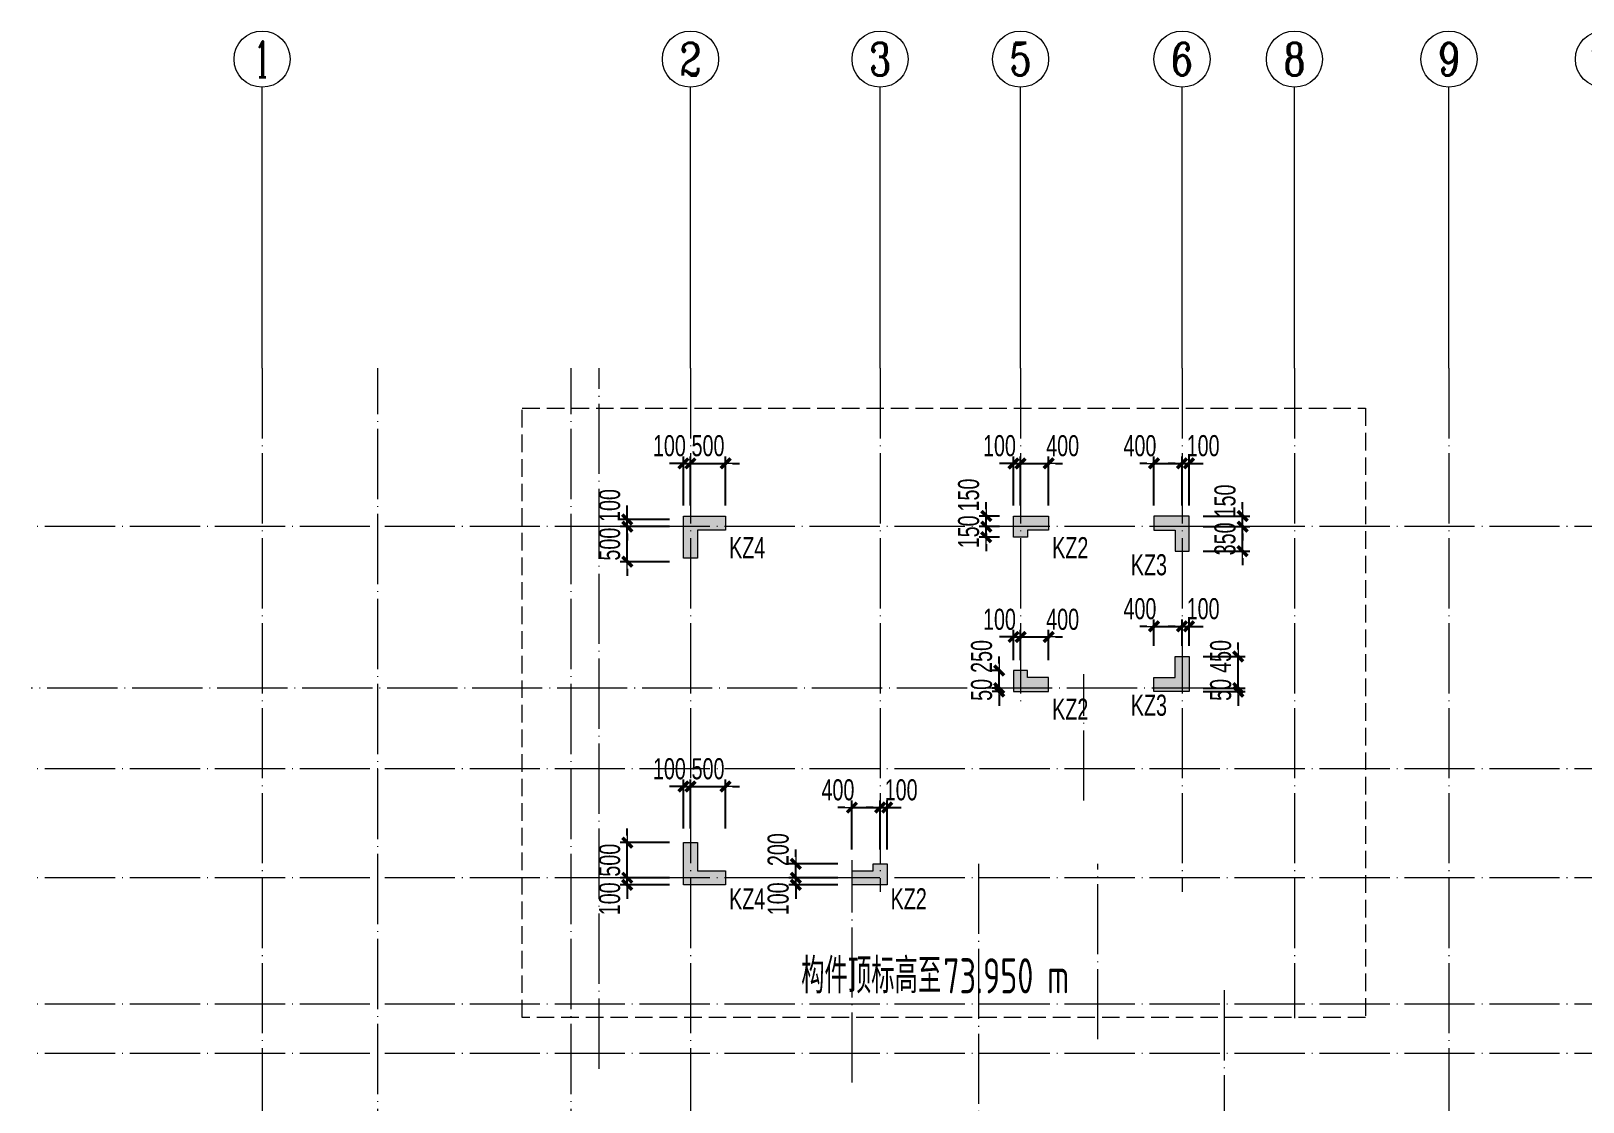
# Model space of a CAD drawing. Extents: x 5874492 to 7194610, y -939842 to -279257.
# Drawn here: x 6291620 to 6313719, y -822443 to -807195 of the extents above; entities that cross this region are included whole.
import ezdxf
from ezdxf.enums import TextEntityAlignment as Align

# ---------------------------------------------------------------- set-up
doc = ezdxf.new("R2010")
doc.units = 0
doc.header["$LTSCALE"] = 1000
doc.linetypes.add('DASH', pattern=[0.35, 0.25, -0.1])
doc.linetypes.add('DOTE', pattern=[2.42, 2, -0.2, 0.02, -0.2])
for name, color, linetype, lineweight in [('A-标注-轴号', 3, 'Continuous', 15), ('A-标注-轴号文字', 7, 'Continuous', 15), ('A-轴线-塔楼', 1, 'DOTE', 9), ('A-轴线-隔墙', 41, 'DOTE', 9), ('S-墙柱-DIM', 3, 'Continuous', 20), ('S-墙柱-HATCH', 251, 'Continuous', 20), ('S-墙柱-WALL', 6, 'Continuous', 20), ('S-板-BEAM', 4, 'DASH', 20), ('S-轴网-轴号', 3, 'Continuous', 20), ('S-通用-TEXT', 7, 'Continuous', 20)]:
    doc.layers.add(name, color=color, linetype=linetype, lineweight=lineweight)
doc.styles.add('_TCH_AXIS', font='COMPLEX.shx', dxfattribs={"bigfont": 'hztxt.shx'})
doc.styles.add('BW_Dim', font='Bweng.shx', dxfattribs={"width": 0.7, "bigfont": 'hztxt.shx'})
doc.styles.add('COMPLEX', font='COMPLEX')
doc.styles.add('TSSD_Dimension', font='tssdeng.shx', dxfattribs={"width": 0.7, "bigfont": 'tssdchn.shx'})
doc.dimstyles.new('Cyz_100_100', dxfattribs={"dimtxt": 300, "dimasz": 100, "dimexe": 100, "dimexo": 200, "dimgap": 100, "dimtad": 1, "dimdec": 0, "dimzin": 0, "dimdsep": 46, "dimtxsty": 'BW_Dim', "dimblk": '_bwk', "dimcen": 0, "dimclrt": 7, "dimadec": 0, "dimazin": 0, "dimtfac": 1, "dimtdec": 0, "dimtix": 1, "dimtmove": 2, "dimatfit": 0, "dimfxl": 0, "dimtolj": 1, "dimtzin": 0, "dimarcsym": 0})

# ---------------------------------------------------------------- blocks, each defined once
blk = doc.blocks.new('_bwk')
blk.add_line((-1, 0), (0, 0))
at = {"const_width": 0.5}
blk.add_lwpolyline([(-0.7, -0.7), (0.7, 0.7)], dxfattribs=at)
blk = doc.blocks.new('*D1657')
at = {"layer": 'Defpoints', "color": 0, "transparency": 16777216}
for p in [(6305710, -815823), (6305610, -816351), (6305710, -816351)]:
    blk.add_point(p, dxfattribs=at)
at = {"layer": 'S-墙柱-DIM', "color": 0, "lineweight": -2, "transparency": 16777216}
for p, q in [((6305510, -815823), (6305410, -815823)), ((6305610, -816151), (6305610, -815723)), ((6305610, -815823), (6305710, -815823)), ((6305710, -816151), (6305710, -815723)), ((6305810, -815823), (6305910, -815823))]:
    blk.add_line(p, q, dxfattribs=at)
at = {"layer": 'S-墙柱-DIM', "color": 0, "lineweight": -2, "transparency": 16777216, "xscale": 100, "yscale": 100, "zscale": 100}
blk.add_blockref('_bwk', (6305610, -815823), dxfattribs=at)
at = {"layer": 'S-墙柱-DIM', "color": 0, "lineweight": -2, "transparency": 16777216, "xscale": 100, "yscale": 100, "zscale": 100, "rotation": 180}
blk.add_blockref('_bwk', (6305710, -815823), dxfattribs=at)
at = {"layer": 'S-墙柱-DIM', "color": 7, "transparency": 16777216, "insert": (6305410, -815573), "char_height": 300, "attachment_point": 5, "style": 'BW_Dim'}
blk.add_mtext('\\A1;100', dxfattribs=at)
blk = doc.blocks.new('*D1658')
at = {"layer": 'Defpoints', "color": 0, "transparency": 16777216}
for p in [(6306110, -815823), (6305710, -816351), (6306110, -816351)]:
    blk.add_point(p, dxfattribs=at)
at = {"layer": 'S-墙柱-DIM', "color": 0, "lineweight": -2, "transparency": 16777216}
for p, q in [((6305610, -815823), (6305510, -815823)), ((6305710, -816151), (6305710, -815723)), ((6305710, -815823), (6306110, -815823)), ((6306110, -816151), (6306110, -815723)), ((6306210, -815823), (6306310, -815823))]:
    blk.add_line(p, q, dxfattribs=at)
at = {"layer": 'S-墙柱-DIM', "color": 0, "lineweight": -2, "transparency": 16777216, "xscale": 100, "yscale": 100, "zscale": 100}
blk.add_blockref('_bwk', (6305710, -815823), dxfattribs=at)
at = {"layer": 'S-墙柱-DIM', "color": 0, "lineweight": -2, "transparency": 16777216, "xscale": 100, "yscale": 100, "zscale": 100, "rotation": 180}
blk.add_blockref('_bwk', (6306110, -815823), dxfattribs=at)
at = {"layer": 'S-墙柱-DIM', "color": 7, "transparency": 16777216, "insert": (6306310, -815573), "char_height": 300, "attachment_point": 5, "style": 'BW_Dim'}
blk.add_mtext('\\A1;400', dxfattribs=at)
blk = doc.blocks.new('*D1659')
at = {"layer": 'Defpoints', "color": 0, "transparency": 16777216}
for p in [(6305710, -813351), (6305610, -814151), (6305710, -814151)]:
    blk.add_point(p, dxfattribs=at)
at = {"layer": 'S-墙柱-DIM', "color": 0, "lineweight": -2, "transparency": 16777216}
for p, q in [((6305510, -813351), (6305410, -813351)), ((6305610, -813951), (6305610, -813251)), ((6305610, -813351), (6305710, -813351)), ((6305710, -813951), (6305710, -813251)), ((6305810, -813351), (6305910, -813351))]:
    blk.add_line(p, q, dxfattribs=at)
at = {"layer": 'S-墙柱-DIM', "color": 0, "lineweight": -2, "transparency": 16777216, "xscale": 100, "yscale": 100, "zscale": 100}
blk.add_blockref('_bwk', (6305610, -813351), dxfattribs=at)
at = {"layer": 'S-墙柱-DIM', "color": 0, "lineweight": -2, "transparency": 16777216, "xscale": 100, "yscale": 100, "zscale": 100, "rotation": 180}
blk.add_blockref('_bwk', (6305710, -813351), dxfattribs=at)
at = {"layer": 'S-墙柱-DIM', "color": 7, "transparency": 16777216, "insert": (6305410, -813101), "char_height": 300, "attachment_point": 5, "style": 'BW_Dim'}
blk.add_mtext('\\A1;100', dxfattribs=at)
blk = doc.blocks.new('*D1660')
at = {"layer": 'Defpoints', "color": 0, "transparency": 16777216}
for p in [(6306110, -813351), (6305710, -814151), (6306110, -814151)]:
    blk.add_point(p, dxfattribs=at)
at = {"layer": 'S-墙柱-DIM', "color": 0, "lineweight": -2, "transparency": 16777216}
for p, q in [((6305610, -813351), (6305510, -813351)), ((6305710, -813951), (6305710, -813251)), ((6305710, -813351), (6306110, -813351)), ((6306110, -813951), (6306110, -813251)), ((6306210, -813351), (6306310, -813351))]:
    blk.add_line(p, q, dxfattribs=at)
at = {"layer": 'S-墙柱-DIM', "color": 0, "lineweight": -2, "transparency": 16777216, "xscale": 100, "yscale": 100, "zscale": 100}
blk.add_blockref('_bwk', (6305710, -813351), dxfattribs=at)
at = {"layer": 'S-墙柱-DIM', "color": 0, "lineweight": -2, "transparency": 16777216, "xscale": 100, "yscale": 100, "zscale": 100, "rotation": 180}
blk.add_blockref('_bwk', (6306110, -813351), dxfattribs=at)
at = {"layer": 'S-墙柱-DIM', "color": 7, "transparency": 16777216, "insert": (6306310, -813101), "char_height": 300, "attachment_point": 5, "style": 'BW_Dim'}
blk.add_mtext('\\A1;400', dxfattribs=at)
blk = doc.blocks.new('*D1661')
at = {"layer": 'Defpoints', "color": 0, "transparency": 16777216}
for p in [(6300110, -814251), (6300910, -814251), (6300910, -814751)]:
    blk.add_point(p, dxfattribs=at)
at = {"layer": 'S-墙柱-DIM', "color": 0, "lineweight": -2, "transparency": 16777216}
for p, q in [((6300110, -814151), (6300110, -814051)), ((6300710, -814251), (6300010, -814251)), ((6300110, -814751), (6300110, -814251)), ((6300710, -814751), (6300010, -814751)), ((6300110, -814851), (6300110, -814951))]:
    blk.add_line(p, q, dxfattribs=at)
at = {"layer": 'S-墙柱-DIM', "color": 0, "lineweight": -2, "transparency": 16777216, "xscale": 100, "yscale": 100, "zscale": 100}
for p, rotation in [((6300110, -814251), 270), ((6300110, -814751), 90)]:
    blk.add_blockref('_bwk', p, dxfattribs=dict(at, rotation=rotation))
at = {"layer": 'S-墙柱-DIM', "color": 7, "transparency": 16777216, "insert": (6299860, -814501), "char_height": 300, "attachment_point": 5, "rotation": 90, "style": 'BW_Dim'}
blk.add_mtext('\\A1;500', dxfattribs=at)
blk = doc.blocks.new('*D1662')
at = {"layer": 'Defpoints', "color": 0, "transparency": 16777216}
for p in [(6300110, -814151), (6300910, -814151), (6300910, -814251)]:
    blk.add_point(p, dxfattribs=at)
at = {"layer": 'S-墙柱-DIM', "color": 0, "lineweight": -2, "transparency": 16777216}
for p, q in [((6300110, -814051), (6300110, -813951)), ((6300710, -814151), (6300010, -814151)), ((6300710, -814251), (6300010, -814251)), ((6300110, -814251), (6300110, -814151)), ((6300110, -814351), (6300110, -814451))]:
    blk.add_line(p, q, dxfattribs=at)
at = {"layer": 'S-墙柱-DIM', "color": 0, "lineweight": -2, "transparency": 16777216, "xscale": 100, "yscale": 100, "zscale": 100}
for p, rotation in [((6300110, -814151), 270), ((6300110, -814251), 90)]:
    blk.add_blockref('_bwk', p, dxfattribs=dict(at, rotation=rotation))
at = {"layer": 'S-墙柱-DIM', "color": 7, "transparency": 16777216, "insert": (6299860, -813951), "char_height": 300, "attachment_point": 5, "rotation": 90, "style": 'BW_Dim'}
blk.add_mtext('\\A1;100', dxfattribs=at)
blk = doc.blocks.new('*D1663')
at = {"layer": 'Defpoints', "color": 0, "transparency": 16777216}
for p in [(6301010, -813351), (6300910, -814151), (6301010, -814151)]:
    blk.add_point(p, dxfattribs=at)
at = {"layer": 'S-墙柱-DIM', "color": 0, "lineweight": -2, "transparency": 16777216}
for p, q in [((6300810, -813351), (6300710, -813351)), ((6300910, -813951), (6300910, -813251)), ((6300910, -813351), (6301010, -813351)), ((6301010, -813951), (6301010, -813251)), ((6301110, -813351), (6301210, -813351))]:
    blk.add_line(p, q, dxfattribs=at)
at = {"layer": 'S-墙柱-DIM', "color": 0, "lineweight": -2, "transparency": 16777216, "xscale": 100, "yscale": 100, "zscale": 100}
blk.add_blockref('_bwk', (6300910, -813351), dxfattribs=at)
at = {"layer": 'S-墙柱-DIM', "color": 0, "lineweight": -2, "transparency": 16777216, "xscale": 100, "yscale": 100, "zscale": 100, "rotation": 180}
blk.add_blockref('_bwk', (6301010, -813351), dxfattribs=at)
at = {"layer": 'S-墙柱-DIM', "color": 7, "transparency": 16777216, "insert": (6300710, -813101), "char_height": 300, "attachment_point": 5, "style": 'BW_Dim'}
blk.add_mtext('\\A1;100', dxfattribs=at)
blk = doc.blocks.new('*D1664')
at = {"layer": 'Defpoints', "color": 0, "transparency": 16777216}
for p in [(6301510, -813351), (6301010, -814151), (6301510, -814151)]:
    blk.add_point(p, dxfattribs=at)
at = {"layer": 'S-墙柱-DIM', "color": 0, "lineweight": -2, "transparency": 16777216}
for p, q in [((6300910, -813351), (6300810, -813351)), ((6301010, -813951), (6301010, -813251)), ((6301010, -813351), (6301510, -813351)), ((6301510, -813951), (6301510, -813251)), ((6301610, -813351), (6301710, -813351))]:
    blk.add_line(p, q, dxfattribs=at)
at = {"layer": 'S-墙柱-DIM', "color": 0, "lineweight": -2, "transparency": 16777216, "xscale": 100, "yscale": 100, "zscale": 100}
blk.add_blockref('_bwk', (6301010, -813351), dxfattribs=at)
at = {"layer": 'S-墙柱-DIM', "color": 0, "lineweight": -2, "transparency": 16777216, "xscale": 100, "yscale": 100, "zscale": 100, "rotation": 180}
blk.add_blockref('_bwk', (6301510, -813351), dxfattribs=at)
at = {"layer": 'S-墙柱-DIM', "color": 7, "transparency": 16777216, "insert": (6301260, -813101), "char_height": 300, "attachment_point": 5, "style": 'BW_Dim'}
blk.add_mtext('\\A1;500', dxfattribs=at)
blk = doc.blocks.new('*D1665')
at = {"layer": 'Defpoints', "color": 0, "transparency": 16777216}
for p in [(6300110, -819251), (6300910, -819251), (6300910, -819351)]:
    blk.add_point(p, dxfattribs=at)
at = {"layer": 'S-墙柱-DIM', "color": 0, "lineweight": -2, "transparency": 16777216}
for p, q in [((6300110, -819151), (6300110, -819051)), ((6300710, -819251), (6300010, -819251)), ((6300710, -819351), (6300010, -819351)), ((6300110, -819351), (6300110, -819251)), ((6300110, -819451), (6300110, -819551))]:
    blk.add_line(p, q, dxfattribs=at)
at = {"layer": 'S-墙柱-DIM', "color": 0, "lineweight": -2, "transparency": 16777216, "xscale": 100, "yscale": 100, "zscale": 100}
for p, rotation in [((6300110, -819251), 270), ((6300110, -819351), 90)]:
    blk.add_blockref('_bwk', p, dxfattribs=dict(at, rotation=rotation))
at = {"layer": 'S-墙柱-DIM', "color": 7, "transparency": 16777216, "insert": (6299860, -819551), "char_height": 300, "attachment_point": 5, "rotation": 90, "style": 'BW_Dim'}
blk.add_mtext('\\A1;100', dxfattribs=at)
blk = doc.blocks.new('*D1666')
at = {"layer": 'Defpoints', "color": 0, "transparency": 16777216}
for p in [(6300110, -818751), (6300910, -818751), (6300910, -819251)]:
    blk.add_point(p, dxfattribs=at)
at = {"layer": 'S-墙柱-DIM', "color": 0, "lineweight": -2, "transparency": 16777216}
for p, q in [((6300710, -818751), (6300010, -818751)), ((6300110, -818651), (6300110, -818551)), ((6300110, -819251), (6300110, -818751)), ((6300710, -819251), (6300010, -819251)), ((6300110, -819351), (6300110, -819451))]:
    blk.add_line(p, q, dxfattribs=at)
at = {"layer": 'S-墙柱-DIM', "color": 0, "lineweight": -2, "transparency": 16777216, "xscale": 100, "yscale": 100, "zscale": 100}
for p, rotation in [((6300110, -818751), 270), ((6300110, -819251), 90)]:
    blk.add_blockref('_bwk', p, dxfattribs=dict(at, rotation=rotation))
at = {"layer": 'S-墙柱-DIM', "color": 7, "transparency": 16777216, "insert": (6299860, -819001), "char_height": 300, "attachment_point": 5, "rotation": 90, "style": 'BW_Dim'}
blk.add_mtext('\\A1;500', dxfattribs=at)
blk = doc.blocks.new('*D1667')
at = {"layer": 'Defpoints', "color": 0, "transparency": 16777216}
for p in [(6301010, -817951), (6300910, -818751), (6301010, -818751)]:
    blk.add_point(p, dxfattribs=at)
at = {"layer": 'S-墙柱-DIM', "color": 0, "lineweight": -2, "transparency": 16777216}
for p, q in [((6300910, -818551), (6300910, -817851)), ((6301010, -818551), (6301010, -817851)), ((6300810, -817951), (6300710, -817951)), ((6300910, -817951), (6301010, -817951)), ((6301110, -817951), (6301210, -817951))]:
    blk.add_line(p, q, dxfattribs=at)
at = {"layer": 'S-墙柱-DIM', "color": 0, "lineweight": -2, "transparency": 16777216, "xscale": 100, "yscale": 100, "zscale": 100}
blk.add_blockref('_bwk', (6300910, -817951), dxfattribs=at)
at = {"layer": 'S-墙柱-DIM', "color": 0, "lineweight": -2, "transparency": 16777216, "xscale": 100, "yscale": 100, "zscale": 100, "rotation": 180}
blk.add_blockref('_bwk', (6301010, -817951), dxfattribs=at)
at = {"layer": 'S-墙柱-DIM', "color": 7, "transparency": 16777216, "insert": (6300710, -817701), "char_height": 300, "attachment_point": 5, "style": 'BW_Dim'}
blk.add_mtext('\\A1;100', dxfattribs=at)
blk = doc.blocks.new('*D1668')
at = {"layer": 'Defpoints', "color": 0, "transparency": 16777216}
for p in [(6301510, -817951), (6301010, -818751), (6301510, -818751)]:
    blk.add_point(p, dxfattribs=at)
at = {"layer": 'S-墙柱-DIM', "color": 0, "lineweight": -2, "transparency": 16777216}
for p, q in [((6301010, -818551), (6301010, -817851)), ((6301510, -818551), (6301510, -817851)), ((6300910, -817951), (6300810, -817951)), ((6301010, -817951), (6301510, -817951)), ((6301610, -817951), (6301710, -817951))]:
    blk.add_line(p, q, dxfattribs=at)
at = {"layer": 'S-墙柱-DIM', "color": 0, "lineweight": -2, "transparency": 16777216, "xscale": 100, "yscale": 100, "zscale": 100}
blk.add_blockref('_bwk', (6301010, -817951), dxfattribs=at)
at = {"layer": 'S-墙柱-DIM', "color": 0, "lineweight": -2, "transparency": 16777216, "xscale": 100, "yscale": 100, "zscale": 100, "rotation": 180}
blk.add_blockref('_bwk', (6301510, -817951), dxfattribs=at)
at = {"layer": 'S-墙柱-DIM', "color": 7, "transparency": 16777216, "insert": (6301260, -817701), "char_height": 300, "attachment_point": 5, "style": 'BW_Dim'}
blk.add_mtext('\\A1;500', dxfattribs=at)
blk = doc.blocks.new('*D1669')
at = {"layer": 'Defpoints', "color": 0, "transparency": 16777216}
for p in [(6302510, -819251), (6303310, -819251), (6303310, -819351)]:
    blk.add_point(p, dxfattribs=at)
at = {"layer": 'S-墙柱-DIM', "color": 0, "lineweight": -2, "transparency": 16777216}
for p, q in [((6302510, -819151), (6302510, -819051)), ((6303110, -819251), (6302410, -819251)), ((6303110, -819351), (6302410, -819351)), ((6302510, -819351), (6302510, -819251)), ((6302510, -819451), (6302510, -819551))]:
    blk.add_line(p, q, dxfattribs=at)
at = {"layer": 'S-墙柱-DIM', "color": 0, "lineweight": -2, "transparency": 16777216, "xscale": 100, "yscale": 100, "zscale": 100}
for p, rotation in [((6302510, -819251), 270), ((6302510, -819351), 90)]:
    blk.add_blockref('_bwk', p, dxfattribs=dict(at, rotation=rotation))
at = {"layer": 'S-墙柱-DIM', "color": 7, "transparency": 16777216, "insert": (6302260, -819551), "char_height": 300, "attachment_point": 5, "rotation": 90, "style": 'BW_Dim'}
blk.add_mtext('\\A1;100', dxfattribs=at)
blk = doc.blocks.new('*D1670')
at = {"layer": 'Defpoints', "color": 0, "transparency": 16777216}
for p in [(6302510, -819051), (6303310, -819051), (6303310, -819251)]:
    blk.add_point(p, dxfattribs=at)
at = {"layer": 'S-墙柱-DIM', "color": 0, "lineweight": -2, "transparency": 16777216}
for p, q in [((6302510, -818951), (6302510, -818851)), ((6303110, -819051), (6302410, -819051)), ((6302510, -819251), (6302510, -819051)), ((6303110, -819251), (6302410, -819251)), ((6302510, -819351), (6302510, -819451))]:
    blk.add_line(p, q, dxfattribs=at)
at = {"layer": 'S-墙柱-DIM', "color": 0, "lineweight": -2, "transparency": 16777216, "xscale": 100, "yscale": 100, "zscale": 100}
for p, rotation in [((6302510, -819051), 270), ((6302510, -819251), 90)]:
    blk.add_blockref('_bwk', p, dxfattribs=dict(at, rotation=rotation))
at = {"layer": 'S-墙柱-DIM', "color": 7, "transparency": 16777216, "insert": (6302260, -818851), "char_height": 300, "attachment_point": 5, "rotation": 90, "style": 'BW_Dim'}
blk.add_mtext('\\A1;200', dxfattribs=at)
blk = doc.blocks.new('*D1671')
at = {"layer": 'Defpoints', "color": 0, "transparency": 16777216}
for p in [(6303710, -818251), (6303310, -819051), (6303710, -819051)]:
    blk.add_point(p, dxfattribs=at)
at = {"layer": 'S-墙柱-DIM', "color": 0, "lineweight": -2, "transparency": 16777216}
for p, q in [((6303210, -818251), (6303110, -818251)), ((6303310, -818851), (6303310, -818151)), ((6303310, -818251), (6303710, -818251)), ((6303710, -818851), (6303710, -818151)), ((6303810, -818251), (6303910, -818251))]:
    blk.add_line(p, q, dxfattribs=at)
at = {"layer": 'S-墙柱-DIM', "color": 0, "lineweight": -2, "transparency": 16777216, "xscale": 100, "yscale": 100, "zscale": 100}
blk.add_blockref('_bwk', (6303310, -818251), dxfattribs=at)
at = {"layer": 'S-墙柱-DIM', "color": 0, "lineweight": -2, "transparency": 16777216, "xscale": 100, "yscale": 100, "zscale": 100, "rotation": 180}
blk.add_blockref('_bwk', (6303710, -818251), dxfattribs=at)
at = {"layer": 'S-墙柱-DIM', "color": 7, "transparency": 16777216, "insert": (6303110, -818001), "char_height": 300, "attachment_point": 5, "style": 'BW_Dim'}
blk.add_mtext('\\A1;400', dxfattribs=at)
blk = doc.blocks.new('*D1672')
at = {"layer": 'Defpoints', "color": 0, "transparency": 16777216}
for p in [(6303810, -818251), (6303710, -819051), (6303810, -819051)]:
    blk.add_point(p, dxfattribs=at)
at = {"layer": 'S-墙柱-DIM', "color": 0, "lineweight": -2, "transparency": 16777216}
for p, q in [((6303610, -818251), (6303510, -818251)), ((6303710, -818851), (6303710, -818151)), ((6303710, -818251), (6303810, -818251)), ((6303810, -818851), (6303810, -818151)), ((6303910, -818251), (6304010, -818251))]:
    blk.add_line(p, q, dxfattribs=at)
at = {"layer": 'S-墙柱-DIM', "color": 0, "lineweight": -2, "transparency": 16777216, "xscale": 100, "yscale": 100, "zscale": 100}
blk.add_blockref('_bwk', (6303710, -818251), dxfattribs=at)
at = {"layer": 'S-墙柱-DIM', "color": 0, "lineweight": -2, "transparency": 16777216, "xscale": 100, "yscale": 100, "zscale": 100, "rotation": 180}
blk.add_blockref('_bwk', (6303810, -818251), dxfattribs=at)
at = {"layer": 'S-墙柱-DIM', "color": 7, "transparency": 16777216, "insert": (6304010, -818001), "char_height": 300, "attachment_point": 5, "style": 'BW_Dim'}
blk.add_mtext('\\A1;100', dxfattribs=at)
blk = doc.blocks.new('*D1673')
at = {"layer": 'Defpoints', "color": 0, "transparency": 16777216}
for p in [(6308010, -813351), (6307610, -814151), (6308010, -814151)]:
    blk.add_point(p, dxfattribs=at)
at = {"layer": 'S-墙柱-DIM', "color": 0, "lineweight": -2, "transparency": 16777216}
for p, q in [((6307510, -813351), (6307410, -813351)), ((6307610, -813951), (6307610, -813251)), ((6307610, -813351), (6308010, -813351)), ((6308010, -813951), (6308010, -813251)), ((6308110, -813351), (6308210, -813351))]:
    blk.add_line(p, q, dxfattribs=at)
at = {"layer": 'S-墙柱-DIM', "color": 0, "lineweight": -2, "transparency": 16777216, "xscale": 100, "yscale": 100, "zscale": 100}
blk.add_blockref('_bwk', (6307610, -813351), dxfattribs=at)
at = {"layer": 'S-墙柱-DIM', "color": 0, "lineweight": -2, "transparency": 16777216, "xscale": 100, "yscale": 100, "zscale": 100, "rotation": 180}
blk.add_blockref('_bwk', (6308010, -813351), dxfattribs=at)
at = {"layer": 'S-墙柱-DIM', "color": 7, "transparency": 16777216, "insert": (6307410, -813101), "char_height": 300, "attachment_point": 5, "style": 'BW_Dim'}
blk.add_mtext('\\A1;400', dxfattribs=at)
blk = doc.blocks.new('*D1674')
at = {"layer": 'Defpoints', "color": 0, "transparency": 16777216}
for p in [(6308110, -813351), (6308010, -814151), (6308110, -814151)]:
    blk.add_point(p, dxfattribs=at)
at = {"layer": 'S-墙柱-DIM', "color": 0, "lineweight": -2, "transparency": 16777216}
for p, q in [((6307910, -813351), (6307810, -813351)), ((6308010, -813951), (6308010, -813251)), ((6308010, -813351), (6308110, -813351)), ((6308110, -813951), (6308110, -813251)), ((6308210, -813351), (6308310, -813351))]:
    blk.add_line(p, q, dxfattribs=at)
at = {"layer": 'S-墙柱-DIM', "color": 0, "lineweight": -2, "transparency": 16777216, "xscale": 100, "yscale": 100, "zscale": 100}
blk.add_blockref('_bwk', (6308010, -813351), dxfattribs=at)
at = {"layer": 'S-墙柱-DIM', "color": 0, "lineweight": -2, "transparency": 16777216, "xscale": 100, "yscale": 100, "zscale": 100, "rotation": 180}
blk.add_blockref('_bwk', (6308110, -813351), dxfattribs=at)
at = {"layer": 'S-墙柱-DIM', "color": 7, "transparency": 16777216, "insert": (6308310, -813101), "char_height": 300, "attachment_point": 5, "style": 'BW_Dim'}
blk.add_mtext('\\A1;100', dxfattribs=at)
blk = doc.blocks.new('*D1675')
at = {"layer": 'Defpoints', "color": 0, "transparency": 16777216}
for p in [(6308010, -815672), (6307610, -816151), (6308010, -816151)]:
    blk.add_point(p, dxfattribs=at)
at = {"layer": 'S-墙柱-DIM', "color": 0, "lineweight": -2, "transparency": 16777216}
for p, q in [((6307610, -815951), (6307610, -815572)), ((6308010, -815951), (6308010, -815572)), ((6307510, -815672), (6307410, -815672)), ((6307610, -815672), (6308010, -815672)), ((6308110, -815672), (6308210, -815672))]:
    blk.add_line(p, q, dxfattribs=at)
at = {"layer": 'S-墙柱-DIM', "color": 0, "lineweight": -2, "transparency": 16777216, "xscale": 100, "yscale": 100, "zscale": 100}
blk.add_blockref('_bwk', (6307610, -815672), dxfattribs=at)
at = {"layer": 'S-墙柱-DIM', "color": 0, "lineweight": -2, "transparency": 16777216, "xscale": 100, "yscale": 100, "zscale": 100, "rotation": 180}
blk.add_blockref('_bwk', (6308010, -815672), dxfattribs=at)
at = {"layer": 'S-墙柱-DIM', "color": 7, "transparency": 16777216, "insert": (6307410, -815422), "char_height": 300, "attachment_point": 5, "style": 'BW_Dim'}
blk.add_mtext('\\A1;400', dxfattribs=at)
blk = doc.blocks.new('*D1676')
at = {"layer": 'Defpoints', "color": 0, "transparency": 16777216}
for p in [(6308110, -815672), (6308010, -816151), (6308110, -816151)]:
    blk.add_point(p, dxfattribs=at)
at = {"layer": 'S-墙柱-DIM', "color": 0, "lineweight": -2, "transparency": 16777216}
for p, q in [((6308010, -815951), (6308010, -815572)), ((6308110, -815951), (6308110, -815572)), ((6307910, -815672), (6307810, -815672)), ((6308010, -815672), (6308110, -815672)), ((6308210, -815672), (6308310, -815672))]:
    blk.add_line(p, q, dxfattribs=at)
at = {"layer": 'S-墙柱-DIM', "color": 0, "lineweight": -2, "transparency": 16777216, "xscale": 100, "yscale": 100, "zscale": 100}
blk.add_blockref('_bwk', (6308010, -815672), dxfattribs=at)
at = {"layer": 'S-墙柱-DIM', "color": 0, "lineweight": -2, "transparency": 16777216, "xscale": 100, "yscale": 100, "zscale": 100, "rotation": 180}
blk.add_blockref('_bwk', (6308110, -815672), dxfattribs=at)
at = {"layer": 'S-墙柱-DIM', "color": 7, "transparency": 16777216, "insert": (6308310, -815422), "char_height": 300, "attachment_point": 5, "style": 'BW_Dim'}
blk.add_mtext('\\A1;100', dxfattribs=at)
blk = doc.blocks.new('*D1774')
at = {"layer": 'Defpoints', "color": 0, "transparency": 16777216}
for p in [(6305406, -816551), (6305610, -816551), (6305610, -816601)]:
    blk.add_point(p, dxfattribs=at)
at = {"layer": 'S-墙柱-DIM', "color": 0, "lineweight": -2, "transparency": 16777216}
for p, q in [((6305406, -816451), (6305406, -816351)), ((6305410, -816551), (6305306, -816551)), ((6305410, -816601), (6305306, -816601)), ((6305406, -816601), (6305406, -816551)), ((6305406, -816701), (6305406, -816801))]:
    blk.add_line(p, q, dxfattribs=at)
at = {"layer": 'S-墙柱-DIM', "color": 0, "lineweight": -2, "transparency": 16777216, "xscale": 100, "yscale": 100, "zscale": 100}
for p, rotation in [((6305406, -816551), 270), ((6305406, -816601), 90)]:
    blk.add_blockref('_bwk', p, dxfattribs=dict(at, rotation=rotation))
at = {"layer": 'S-墙柱-DIM', "color": 7, "transparency": 16777216, "insert": (6305156, -816576), "char_height": 300, "attachment_point": 5, "rotation": 90, "style": 'BW_Dim'}
blk.add_mtext('\\A1;50', dxfattribs=at)
blk = doc.blocks.new('*D1775')
at = {"layer": 'Defpoints', "color": 0, "transparency": 16777216}
for p in [(6305406, -816301), (6305610, -816301), (6305610, -816551)]:
    blk.add_point(p, dxfattribs=at)
at = {"layer": 'S-墙柱-DIM', "color": 0, "lineweight": -2, "transparency": 16777216}
for p, q in [((6305406, -816201), (6305406, -816101)), ((6305410, -816301), (6305306, -816301)), ((6305406, -816551), (6305406, -816301)), ((6305410, -816551), (6305306, -816551)), ((6305406, -816651), (6305406, -816751))]:
    blk.add_line(p, q, dxfattribs=at)
at = {"layer": 'S-墙柱-DIM', "color": 0, "lineweight": -2, "transparency": 16777216, "xscale": 100, "yscale": 100, "zscale": 100}
for p, rotation in [((6305406, -816301), 270), ((6305406, -816551), 90)]:
    blk.add_blockref('_bwk', p, dxfattribs=dict(at, rotation=rotation))
at = {"layer": 'S-墙柱-DIM', "color": 7, "transparency": 16777216, "insert": (6305156, -816100), "char_height": 300, "attachment_point": 5, "rotation": 90, "style": 'BW_Dim'}
blk.add_mtext('\\A1;250', dxfattribs=at)
blk = doc.blocks.new('*D1776')
at = {"layer": 'Defpoints', "color": 0, "transparency": 16777216}
for p in [(6308110, -816551), (6308110, -816601), (6308811, -816551)]:
    blk.add_point(p, dxfattribs=at)
at = {"layer": 'S-墙柱-DIM', "color": 0, "lineweight": -2, "transparency": 16777216}
for p, q in [((6308811, -816451), (6308811, -816351)), ((6308310, -816551), (6308911, -816551)), ((6308310, -816601), (6308911, -816601)), ((6308811, -816601), (6308811, -816551)), ((6308811, -816701), (6308811, -816801))]:
    blk.add_line(p, q, dxfattribs=at)
at = {"layer": 'S-墙柱-DIM', "color": 0, "lineweight": -2, "transparency": 16777216, "xscale": 100, "yscale": 100, "zscale": 100}
for p, rotation in [((6308811, -816551), 270), ((6308811, -816601), 90)]:
    blk.add_blockref('_bwk', p, dxfattribs=dict(at, rotation=rotation))
at = {"layer": 'S-墙柱-DIM', "color": 7, "transparency": 16777216, "insert": (6308561, -816576), "char_height": 300, "attachment_point": 5, "rotation": 90, "style": 'BW_Dim'}
blk.add_mtext('\\A1;50', dxfattribs=at)
blk = doc.blocks.new('*D1777')
at = {"layer": 'Defpoints', "color": 0, "transparency": 16777216}
for p in [(6308110, -816101), (6308811, -816101), (6308110, -816551)]:
    blk.add_point(p, dxfattribs=at)
at = {"layer": 'S-墙柱-DIM', "color": 0, "lineweight": -2, "transparency": 16777216}
for p, q in [((6308310, -816101), (6308911, -816101)), ((6308811, -816001), (6308811, -815901)), ((6308811, -816551), (6308811, -816101)), ((6308310, -816551), (6308911, -816551)), ((6308811, -816651), (6308811, -816751))]:
    blk.add_line(p, q, dxfattribs=at)
at = {"layer": 'S-墙柱-DIM', "color": 0, "lineweight": -2, "transparency": 16777216, "xscale": 100, "yscale": 100, "zscale": 100}
for p, rotation in [((6308811, -816101), 270), ((6308811, -816551), 90)]:
    blk.add_blockref('_bwk', p, dxfattribs=dict(at, rotation=rotation))
at = {"layer": 'S-墙柱-DIM', "color": 7, "transparency": 16777216, "insert": (6308561, -816100), "char_height": 300, "attachment_point": 5, "rotation": 90, "style": 'BW_Dim'}
blk.add_mtext('\\A1;450', dxfattribs=at)
blk = doc.blocks.new('*D1778')
at = {"layer": 'Defpoints', "color": 0, "transparency": 16777216}
for p in [(6308110, -814251), (6308873, -814251), (6308110, -814601)]:
    blk.add_point(p, dxfattribs=at)
at = {"layer": 'S-墙柱-DIM', "color": 0, "lineweight": -2, "transparency": 16777216}
for p, q in [((6308873, -814151), (6308873, -814051)), ((6308310, -814251), (6308973, -814251)), ((6308873, -814601), (6308873, -814251)), ((6308310, -814601), (6308973, -814601)), ((6308873, -814701), (6308873, -814801))]:
    blk.add_line(p, q, dxfattribs=at)
at = {"layer": 'S-墙柱-DIM', "color": 0, "lineweight": -2, "transparency": 16777216, "xscale": 100, "yscale": 100, "zscale": 100}
for p, rotation in [((6308873, -814251), 270), ((6308873, -814601), 90)]:
    blk.add_blockref('_bwk', p, dxfattribs=dict(at, rotation=rotation))
at = {"layer": 'S-墙柱-DIM', "color": 7, "transparency": 16777216, "insert": (6308623, -814426), "char_height": 300, "attachment_point": 5, "rotation": 90, "style": 'BW_Dim'}
blk.add_mtext('\\A1;350', dxfattribs=at)
blk = doc.blocks.new('*D1779')
at = {"layer": 'Defpoints', "color": 0, "transparency": 16777216}
for p in [(6308110, -814101), (6308873, -814101), (6308110, -814251)]:
    blk.add_point(p, dxfattribs=at)
at = {"layer": 'S-墙柱-DIM', "color": 0, "lineweight": -2, "transparency": 16777216}
for p, q in [((6308310, -814101), (6308973, -814101)), ((6308873, -814001), (6308873, -813901)), ((6308873, -814251), (6308873, -814101)), ((6308310, -814251), (6308973, -814251)), ((6308873, -814351), (6308873, -814451))]:
    blk.add_line(p, q, dxfattribs=at)
at = {"layer": 'S-墙柱-DIM', "color": 0, "lineweight": -2, "transparency": 16777216, "xscale": 100, "yscale": 100, "zscale": 100}
for p, rotation in [((6308873, -814101), 270), ((6308873, -814251), 90)]:
    blk.add_blockref('_bwk', p, dxfattribs=dict(at, rotation=rotation))
at = {"layer": 'S-墙柱-DIM', "color": 7, "transparency": 16777216, "insert": (6308623, -813886), "char_height": 300, "attachment_point": 5, "rotation": 90, "style": 'BW_Dim'}
blk.add_mtext('\\A1;150', dxfattribs=at)
blk = doc.blocks.new('*D1780')
at = {"layer": 'Defpoints', "color": 0, "transparency": 16777216}
for p in [(6305222, -814251), (6305610, -814251), (6305610, -814401)]:
    blk.add_point(p, dxfattribs=at)
at = {"layer": 'S-墙柱-DIM', "color": 0, "lineweight": -2, "transparency": 16777216}
for p, q in [((6305222, -814151), (6305222, -814051)), ((6305410, -814251), (6305122, -814251)), ((6305222, -814401), (6305222, -814251)), ((6305410, -814401), (6305122, -814401)), ((6305222, -814501), (6305222, -814601))]:
    blk.add_line(p, q, dxfattribs=at)
at = {"layer": 'S-墙柱-DIM', "color": 0, "lineweight": -2, "transparency": 16777216, "xscale": 100, "yscale": 100, "zscale": 100}
for p, rotation in [((6305222, -814251), 270), ((6305222, -814401), 90)]:
    blk.add_blockref('_bwk', p, dxfattribs=dict(at, rotation=rotation))
at = {"layer": 'S-墙柱-DIM', "color": 7, "transparency": 16777216, "insert": (6304972, -814326), "char_height": 300, "attachment_point": 5, "rotation": 90, "style": 'BW_Dim'}
blk.add_mtext('\\A1;150', dxfattribs=at)
blk = doc.blocks.new('*D1781')
at = {"layer": 'Defpoints', "color": 0, "transparency": 16777216}
for p in [(6305222, -814101), (6305610, -814101), (6305610, -814251)]:
    blk.add_point(p, dxfattribs=at)
at = {"layer": 'S-墙柱-DIM', "color": 0, "lineweight": -2, "transparency": 16777216}
for p, q in [((6305410, -814101), (6305122, -814101)), ((6305222, -814001), (6305222, -813901)), ((6305222, -814251), (6305222, -814101)), ((6305410, -814251), (6305122, -814251)), ((6305222, -814351), (6305222, -814451))]:
    blk.add_line(p, q, dxfattribs=at)
at = {"layer": 'S-墙柱-DIM', "color": 0, "lineweight": -2, "transparency": 16777216, "xscale": 100, "yscale": 100, "zscale": 100}
for p, rotation in [((6305222, -814101), 270), ((6305222, -814251), 90)]:
    blk.add_blockref('_bwk', p, dxfattribs=dict(at, rotation=rotation))
at = {"layer": 'S-墙柱-DIM', "color": 7, "transparency": 16777216, "insert": (6304972, -813802), "char_height": 300, "attachment_point": 5, "rotation": 90, "style": 'BW_Dim'}
blk.add_mtext('\\A1;150', dxfattribs=at)
blk = doc.blocks.new('_AXISO')
blk.add_circle((0, 0), 0.5)
at = {"layer": 'S-轴网-轴号', "style": 'COMPLEX', "width": 1.041667}
blk.add_attdef('A', text='', height=0.56, dxfattribs=at).set_placement((-0.25, -0.28), (0.25, -0.28), align=Align.FIT)
blk = doc.blocks.new('ZHOUWANG3')
at = {"layer": 'A-标注-轴号'}
for p, q in [((88652, 248942), (88652, 252942)), ((94752, 248942), (94752, 252942)), ((97452, 248942), (97452, 252942)), ((99452, 248942), (99452, 252942)), ((101752, 248942), (101752, 252942)), ((103352, 248942), (103352, 252942)), ((105552, 248942), (105552, 252942))]:
    blk.add_line(p, q, dxfattribs=at)
at = {"layer": 'A-轴线-塔楼', "linetype": 'DOTE', "ltscale": 0.5}
for p, q in [((88652, 248942), (88652, 226834)), ((94752, 248942), (94752, 226834)), ((97452, 248942), (97452, 241486)), ((99452, 248942), (99452, 244136)), ((101752, 248942), (101752, 241486)), ((103352, 248942), (103352, 239686)), ((105552, 248942), (105552, 226834)), ((139798, 246686), (85362, 246686)), ((102322, 244386), (85362, 244386)), ((139798, 243236), (85362, 243236)), ((98852, 241886), (98852, 226834)), ((139798, 241686), (85362, 241686)), ((102352, 240086), (102352, 226834)), ((139798, 239886), (85362, 239886)), ((139798, 239186), (85362, 239186))]:
    blk.add_line(p, q, dxfattribs=at)
at = {"layer": 'A-轴线-隔墙', "ltscale": 0.5}
for p, q in [((90302, 236186), (90302, 248942)), ((93052, 236186), (93052, 248942)), ((93452, 238966), (93452, 248942)), ((100352, 242784), (100352, 244586)), ((97052, 238770), (97052, 241936)), ((100552, 239386), (100552, 241886))]:
    blk.add_line(p, q, dxfattribs=at)
at = {"layer": 'A-标注-轴号'}
ref = blk.add_blockref('_AXISO', (88652, 253342), dxfattribs=dict(at, xscale=800, yscale=800, zscale=800))
ref.add_attrib('A', '1', dxfattribs={"layer": 'A-标注-轴号文字', "ltscale": 0.2, "height": 515, "style": '_TCH_AXIS'}).set_placement((88542, 253085), (88762, 253085), align=Align.FIT)
ref = blk.add_blockref('_AXISO', (94752, 253342), dxfattribs=dict(at, xscale=800, yscale=800, zscale=800))
ref.add_attrib('A', '2', dxfattribs={"layer": 'A-标注-轴号文字', "ltscale": 0.2, "height": 466, "style": '_TCH_AXIS'}).set_placement((94597, 253109), (94907, 253109), align=Align.FIT)
ref = blk.add_blockref('_AXISO', (97452, 253342), dxfattribs=dict(at, xscale=800, yscale=800, zscale=800))
ref.add_attrib('A', '3', dxfattribs={"layer": 'A-标注-轴号文字', "ltscale": 0.2, "height": 466, "style": '_TCH_AXIS'}).set_placement((97297, 253109), (97607, 253109), align=Align.FIT)
ref = blk.add_blockref('_AXISO', (99452, 253342), dxfattribs=dict(at, xscale=800, yscale=800, zscale=800))
ref.add_attrib('A', '5', dxfattribs={"layer": 'A-标注-轴号文字', "ltscale": 0.2, "height": 466, "style": '_TCH_AXIS'}).set_placement((99297, 253109), (99607, 253109), align=Align.FIT)
ref = blk.add_blockref('_AXISO', (101752, 253342), dxfattribs=dict(at, xscale=800, yscale=800, zscale=800))
ref.add_attrib('A', '6', dxfattribs={"layer": 'A-标注-轴号文字', "ltscale": 0.2, "height": 466, "style": '_TCH_AXIS'}).set_placement((101597, 253109), (101907, 253109), align=Align.FIT)
ref = blk.add_blockref('_AXISO', (103352, 253342), dxfattribs=dict(at, xscale=800, yscale=800, zscale=800))
ref.add_attrib('A', '8', dxfattribs={"layer": 'A-标注-轴号文字', "ltscale": 0.2, "height": 466, "style": '_TCH_AXIS'}).set_placement((103197, 253109), (103507, 253109), align=Align.FIT)
ref = blk.add_blockref('_AXISO', (105552, 253342), dxfattribs=dict(at, xscale=800, yscale=800, zscale=800))
ref.add_attrib('A', '9', dxfattribs={"layer": 'A-标注-轴号文字', "ltscale": 0.2, "height": 466, "style": '_TCH_AXIS'}).set_placement((105397, 253109), (105707, 253109), align=Align.FIT)
ref = blk.add_blockref('_AXISO', (107752, 253342), dxfattribs=dict(at, xscale=800, yscale=800, zscale=800))
ref.add_attrib('A', '10', dxfattribs={"layer": 'A-标注-轴号文字', "ltscale": 0.2, "height": 328.4, "style": '_TCH_AXIS'}).set_placement((107525, 253178), (107979, 253178), align=Align.FIT)

msp = doc.modelspace()

# ---------------------------------------------------------------- hatches: boundary and pattern name
at = {"layer": 'S-墙柱-HATCH'}
h = msp.add_hatch(color=256, dxfattribs=at)
h.dxf.hatch_style = 1
h.paths.add_polyline_path([(6300910.4, -814100.9), (6301510.4, -814100.9), (6301510.4, -814300.9), (6301110.4, -814300.9), (6301110.4, -814700.9), (6300910.4, -814700.9)])
h = msp.add_hatch(color=256, dxfattribs=at)
h.dxf.hatch_style = 1
h.paths.add_polyline_path([(6305610.4, -814100.9), (6306110.4, -814100.9), (6306110.4, -814300.9), (6305810.4, -814300.9), (6305810.4, -814400.9), (6305610.4, -814400.9)])
h = msp.add_hatch(color=256, dxfattribs=at)
h.dxf.hatch_style = 1
h.paths.add_polyline_path([(6308110.4, -814100.9), (6307610.4, -814100.9), (6307610.4, -814300.9), (6307910.4, -814300.9), (6307910.4, -814600.9), (6308110.4, -814600.9)])
h = msp.add_hatch(color=256, dxfattribs=at)
h.dxf.hatch_style = 1
h.paths.add_polyline_path([(6308110.4, -816600.9), (6307610.4, -816600.9), (6307610.4, -816400.9), (6307910.4, -816400.9), (6307910.4, -816100.9), (6308110.4, -816100.9)])
h = msp.add_hatch(color=256, dxfattribs=at)
h.dxf.hatch_style = 1
h.paths.add_polyline_path([(6305610.4, -816600.9), (6306110.4, -816600.9), (6306110.4, -816400.9), (6305810.4, -816400.9), (6305810.4, -816300.9), (6305610.4, -816300.9)])
h = msp.add_hatch(color=256, dxfattribs=at)
h.dxf.hatch_style = 1
h.paths.add_polyline_path([(6300910.4, -819350.9), (6300910.4, -818750.9), (6301110.4, -818750.9), (6301110.4, -819150.9), (6301510.4, -819150.9), (6301510.4, -819350.9)])
h = msp.add_hatch(color=256, dxfattribs=at)
h.dxf.hatch_style = 1
h.paths.add_polyline_path([(6303810.4, -819050.9), (6303810.4, -819350.9), (6303310.4, -819350.9), (6303310.4, -819150.9), (6303610.4, -819150.9), (6303610.4, -819050.9)])

# ---------------------------------------------------------------- linework, layer by layer
at = {"layer": 'S-墙柱-WALL'}
for points in [[(6300910.4, -814100.9), (6301510.4, -814100.9), (6301510.4, -814300.9), (6301110.4, -814300.9), (6301110.4, -814700.9), (6300910.4, -814700.9)], [(6305610.4, -814100.9), (6306110.4, -814100.9), (6306110.4, -814300.9), (6305810.4, -814300.9), (6305810.4, -814400.9), (6305610.4, -814400.9)], [(6308110.4, -814100.9), (6307610.4, -814100.9), (6307610.4, -814300.9), (6307910.4, -814300.9), (6307910.4, -814600.9), (6308110.4, -814600.9)], [(6308110.4, -816600.9), (6307610.4, -816600.9), (6307610.4, -816400.9), (6307910.4, -816400.9), (6307910.4, -816100.9), (6308110.4, -816100.9)], [(6305610.4, -816600.9), (6306110.4, -816600.9), (6306110.4, -816400.9), (6305810.4, -816400.9), (6305810.4, -816300.9), (6305610.4, -816300.9)], [(6300910.4, -819350.9), (6300910.4, -818750.9), (6301110.4, -818750.9), (6301110.4, -819150.9), (6301510.4, -819150.9), (6301510.4, -819350.9)], [(6303810.4, -819050.9), (6303810.4, -819350.9), (6303310.4, -819350.9), (6303310.4, -819150.9), (6303610.4, -819150.9), (6303610.4, -819050.9)]]:
    msp.add_lwpolyline(points, close=True, dxfattribs=at)
at = {"layer": 'S-板-BEAM'}
msp.add_lwpolyline([(6298615.4, -812565.9), (6310620.4, -812565.9), (6310620.4, -821240.9), (6298615.4, -821240.9)], close=True, dxfattribs=at)

# ---------------------------------------------------------------- block references
msp.add_blockref('ZHOUWANG3', (6206258.5, -1060937.3))

# ---------------------------------------------------------------- texts
at = {"layer": 'S-板-BEAM', "style": 'TSSD_Dimension', "width": 0.7}
for s, p in [('构件顶标高至', (6302586.5, -820897.2)), ('m', (6306089.4, -820897.2))]:
    msp.add_text(s, height=500, dxfattribs=at).set_placement(p)
at = {"layer": 'S-板-BEAM', "color": 6, "style": 'TSSD_Dimension', "width": 0.7}
msp.add_text('73.950', height=500, dxfattribs=at).set_placement((6304608.7, -820897.2))
at = {"layer": 'S-通用-TEXT', "style": 'BW_Dim', "width": 0.7}
for s, p in [('KZ4', (6301560.4, -814400.9)), ('KZ2', (6306160.4, -814400.9)), ('KZ3', (6307280.4, -814644.3)), ('KZ2', (6306160.4, -816700.9)), ('KZ3', (6307280.4, -816644.3)), ('KZ4', (6301560.4, -819400.9)), ('KZ2', (6303860.4, -819400.9))]:
    msp.add_text(s, height=300, dxfattribs=at).set_placement(p, align=Align.TOP_LEFT)

# ---------------------------------------------------------------- dimensions: what is measured, and where the dimension line sits
at = {"layer": 'S-墙柱-DIM'}
for base, p1, p2, picture, middle in [((6301010.4, -813350.9), (6300910.4, -814150.9), (6301010.4, -814150.9), '*D1663', (6300710.4, -813100.9)), ((6305710.4, -813350.9), (6305610.4, -814150.9), (6305710.4, -814150.9), '*D1659', (6305410.4, -813100.9)), ((6306110.4, -813350.9), (6305710.4, -814150.9), (6306110.4, -814150.9), '*D1660', (6306310.4, -813100.9)), ((6308010.4, -813350.9), (6307610.4, -814150.9), (6308010.4, -814150.9), '*D1673', (6307410.4, -813100.9)), ((6308110.4, -813350.9), (6308010.4, -814150.9), (6308110.4, -814150.9), '*D1674', (6308310.4, -813100.9)), ((6305710.4, -815823.5), (6305610.4, -816350.9), (6305710.4, -816350.9), '*D1657', (6305410.4, -815573.5)), ((6306110.4, -815823.5), (6305710.4, -816350.9), (6306110.4, -816350.9), '*D1658', (6306310.4, -815573.5)), ((6308010.4, -815671.6), (6307610.4, -816150.9), (6308010.4, -816150.9), '*D1675', (6307410.4, -815421.6)), ((6308110.4, -815671.6), (6308010.4, -816150.9), (6308110.4, -816150.9), '*D1676', (6308310.4, -815421.6)), ((6301010.4, -817950.9), (6300910.4, -818750.9), (6301010.4, -818750.9), '*D1667', (6300710.4, -817700.9)), ((6303710.4, -818250.9), (6303310.4, -819050.9), (6303710.4, -819050.9), '*D1671', (6303110.4, -818000.9)), ((6303810.4, -818250.9), (6303710.4, -819050.9), (6303810.4, -819050.9), '*D1672', (6304010.4, -818000.9))]:
    dim = msp.add_linear_dim(base=base, p1=p1, p2=p2, dimstyle='Cyz_100_100', dxfattribs=at)
    dim.commit()
    dim.dimension.update_dxf_attribs({"geometry": picture, "text_midpoint": middle, "dimtype": 128})
for base, p1, p2, picture, middle in [((6301510.4, -813350.9), (6301010.4, -814150.9), (6301510.4, -814150.9), '*D1664', (6301260.4, -813100.9)), ((6301510.4, -817950.9), (6301010.4, -818750.9), (6301510.4, -818750.9), '*D1668', (6301260.4, -817700.9))]:
    dim = msp.add_linear_dim(base=base, p1=p1, p2=p2, dimstyle='Cyz_100_100', dxfattribs=at)
    dim.commit()
    dim.dimension.update_dxf_attribs({"geometry": picture, "text_midpoint": middle})
for base, p1, p2, picture, middle, dimtype in [((6300110.4, -814150.9), (6300910.4, -814250.9), (6300910.4, -814150.9), '*D1662', (6299860.4, -813950.9), 128), ((6305222.1, -814100.9), (6305610.4, -814250.9), (6305610.4, -814100.9), '*D1781', (6304972.1, -813802), 129), ((6308873.1, -814100.9), (6308110.4, -814250.9), (6308110.4, -814100.9), '*D1779', (6308623.1, -813885.9), 129), ((6305406.1, -816300.9), (6305610.4, -816550.9), (6305610.4, -816300.9), '*D1775', (6305156.1, -816100.5), 129), ((6308810.9, -816100.9), (6308110.4, -816550.9), (6308110.4, -816100.9), '*D1777', (6308560.9, -816100.5), 129), ((6302510.4, -819050.9), (6303310.4, -819250.9), (6303310.4, -819050.9), '*D1670', (6302260.4, -818850.9), 128), ((6300110.4, -819250.9), (6300910.4, -819350.9), (6300910.4, -819250.9), '*D1665', (6299860.4, -819550.9), 128), ((6302510.4, -819250.9), (6303310.4, -819350.9), (6303310.4, -819250.9), '*D1669', (6302260.4, -819550.9), 128)]:
    dim = msp.add_linear_dim(base=base, p1=p1, p2=p2, angle=90, dimstyle='Cyz_100_100', dxfattribs=at)
    dim.commit()
    dim.dimension.update_dxf_attribs({"geometry": picture, "text_midpoint": middle, "dimtype": dimtype})
for base, p1, p2, picture, middle in [((6300110.4, -814250.9), (6300910.4, -814750.9), (6300910.4, -814250.9), '*D1661', (6299860.4, -814500.9)), ((6300110.4, -818750.9), (6300910.4, -819250.9), (6300910.4, -818750.9), '*D1666', (6299860.4, -819000.9))]:
    dim = msp.add_linear_dim(base=base, p1=p1, p2=p2, angle=90, dimstyle='Cyz_100_100', dxfattribs=at)
    dim.commit()
    dim.dimension.update_dxf_attribs({"geometry": picture, "text_midpoint": middle})
for p1, p2, distance, picture, middle in [((6305610.4, -814400.9), (6305610.4, -814250.9), 388.3, '*D1780', (6304972.1, -814325.9)), ((6308110.4, -814600.9), (6308110.4, -814250.9), -762.7, '*D1778', (6308623.1, -814425.9)), ((6305610.4, -816600.9), (6305610.4, -816550.9), 204.3, '*D1774', (6305156.1, -816575.9)), ((6308110.4, -816600.9), (6308110.4, -816550.9), -700.5, '*D1776', (6308560.9, -816575.9))]:
    dim = msp.add_aligned_dim(p1=p1, p2=p2, distance=distance, dimstyle='Cyz_100_100', dxfattribs=at)
    dim.commit()
    dim.dimension.update_dxf_attribs({"geometry": picture, "text_midpoint": middle})

doc.saveas('drawing.dxf')
